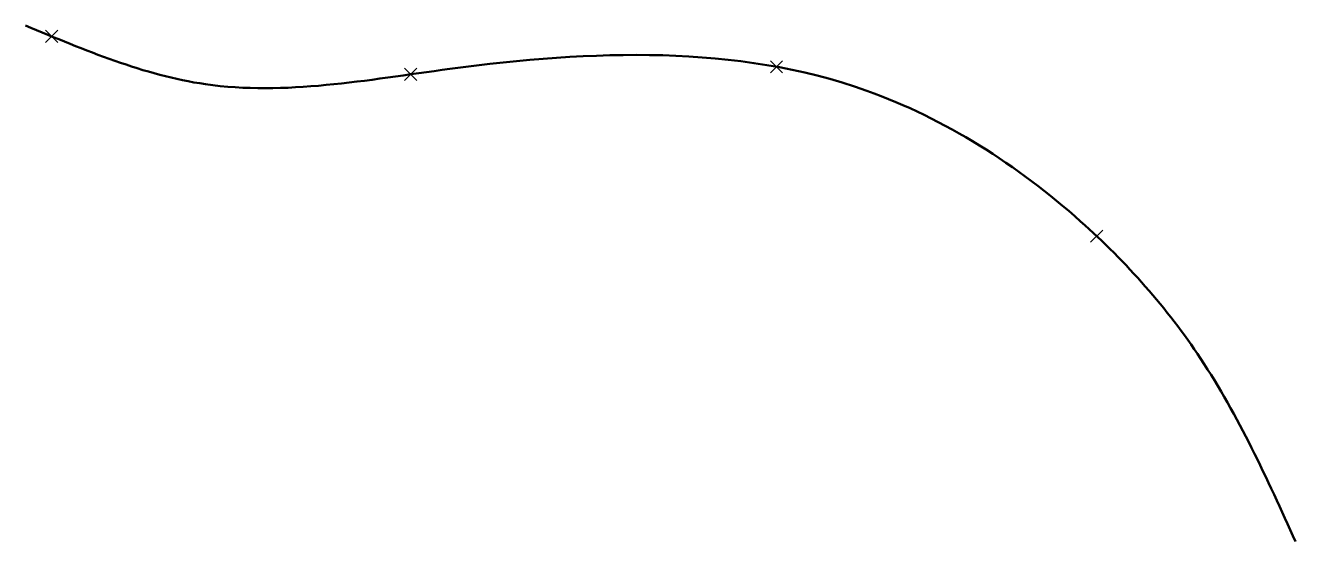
# Model space of a CAD drawing. Header units: millimetres. Extents: x 62 to 270, y 82 to 167.
import ezdxf

# ---------------------------------------------------------------- set-up
doc = ezdxf.new("R2010")
doc.units = ezdxf.units.MM
doc.header["$PDMODE"] = 3
doc.header["$PDSIZE"] = -8

msp = doc.modelspace()

# ---------------------------------------------------------------- linework, layer by layer
at = {"lineweight": 50}
msp.add_open_spline([(62.41, 166.74), (72.11, 162.66), (94.34, 153.29), (140.95, 162.16), (192.71, 164.21), (232.99, 138.34), (256.28, 112.05), (265.06, 92.67), (269.72, 82.39)], degree=3, knots=[0, 0, 0, 0, 30.918439, 70.891734, 139.020974, 179.943671, 209.720008, 243.393884, 243.393884, 243.393884, 243.393884], dxfattribs=at)
for p in [(66.69, 164.94), (125.28, 158.73), (185, 159.97), (237.27, 132.29)]:
    msp.add_point(p)

doc.saveas('drawing.dxf')
